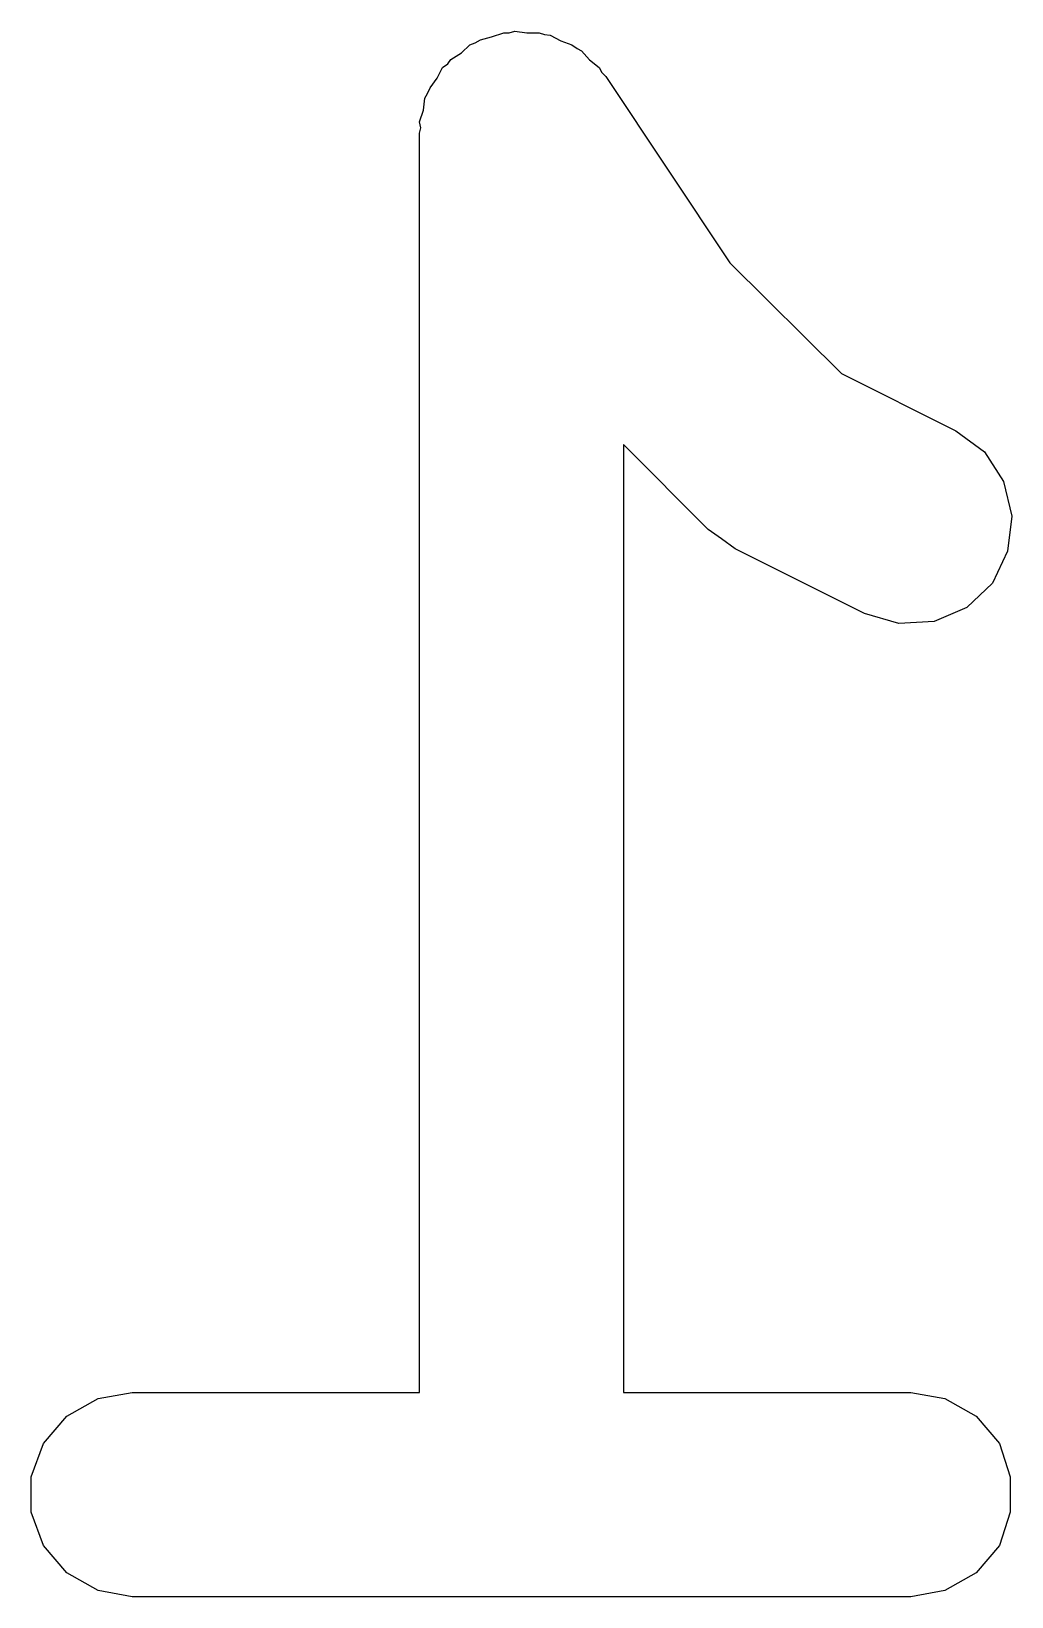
# Model space of a CAD drawing. Extents: x 109.2 to 170.1, y -93 to -55.4.
# Drawn here: x 113.947 to 114.667, y -65.933 to -64.784 of the extents above; entities that cross this region are included whole.
import ezdxf

# ---------------------------------------------------------------- set-up
doc = ezdxf.new("R2010")
doc.units = 0
doc.header["$MEASUREMENT"] = 0
doc.layers.add('BLACK', color=7, linetype='CONTINUOUS')

msp = doc.modelspace()

# ---------------------------------------------------------------- linework, layer by layer
at = {"layer": 'BLACK', "linetype": 'CONTINUOUS'}
for p, q in [((114.285, -64.7876), (114.294, -64.7845)), ((114.294, -64.7845), (114.298, -64.7845)), ((114.298, -64.7845), (114.302, -64.7835)), ((114.302, -64.7835), (114.311, -64.7845)), ((114.311, -64.7845), (114.32, -64.7845)), ((114.32, -64.7845), (114.324, -64.7859)), ((114.263, -64.7992), (114.269, -64.7934)), ((114.269, -64.7934), (114.273, -64.792)), ((114.273, -64.792), (114.277, -64.7897)), ((114.277, -64.7897), (114.285, -64.7876)), ((114.324, -64.7859), (114.328, -64.7864)), ((114.328, -64.7864), (114.336, -64.7904)), ((114.336, -64.7904), (114.344, -64.7934)), ((114.344, -64.7934), (114.348, -64.7961)), ((114.348, -64.7961), (114.351, -64.7979)), ((114.249, -64.8102), (114.253, -64.8075)), ((114.253, -64.8075), (114.255, -64.8041)), ((114.255, -64.8041), (114.263, -64.7992)), ((114.351, -64.7979), (114.357, -64.8044)), ((114.357, -64.8044), (114.364, -64.8102)), ((114.24, -64.8251), (114.245, -64.8179)), ((114.245, -64.8179), (114.249, -64.8102)), ((114.364, -64.8102), (114.366, -64.8138)), ((114.366, -64.8138), (114.369, -64.8168)), ((114.369, -64.8168), (114.46, -64.9535)), ((114.236, -64.8327), (114.238, -64.8291)), ((114.238, -64.8291), (114.24, -64.8251)), ((114.232, -64.8501), (114.235, -64.8415)), ((114.235, -64.8415), (114.236, -64.8327)), ((114.233, -64.8543), (114.232, -64.8501)), ((114.232, -64.8584), (114.233, -64.8543)), ((114.232, -65.7834), (114.232, -64.8584)), ((114.46, -64.9535), (114.542, -65.0348)), ((114.542, -65.0348), (114.626, -65.077)), ((114.626, -65.077), (114.647, -65.0925)), ((114.444, -65.1495), (114.382, -65.0871)), ((114.382, -65.0871), (114.382, -65.7834)), ((114.647, -65.0925), (114.661, -65.1143)), ((114.661, -65.1143), (114.667, -65.1396)), ((114.667, -65.1396), (114.664, -65.1655)), ((114.454, -65.1564), (114.444, -65.1495)), ((114.464, -65.1636), (114.454, -65.1564)), ((114.559, -65.2112), (114.464, -65.1636)), ((114.664, -65.1655), (114.653, -65.1888)), ((114.653, -65.1888), (114.634, -65.2067)), ((114.634, -65.2067), (114.61, -65.217)), ((114.584, -65.2186), (114.559, -65.2112)), ((114.61, -65.217), (114.584, -65.2186)), ((113.996, -65.7879), (114.021, -65.7834)), ((114.021, -65.7834), (114.232, -65.7834)), ((114.382, -65.7834), (114.593, -65.7834)), ((114.593, -65.7834), (114.618, -65.7879)), ((113.973, -65.8009), (113.996, -65.7879)), ((114.618, -65.7879), (114.641, -65.8009)), ((113.956, -65.8209), (113.973, -65.8009)), ((114.641, -65.8009), (114.658, -65.8209)), ((113.947, -65.8454), (113.956, -65.8209)), ((114.658, -65.8209), (114.666, -65.8454)), ((113.947, -65.8714), (113.947, -65.8454)), ((114.666, -65.8454), (114.666, -65.8714)), ((113.956, -65.8959), (113.947, -65.8714)), ((114.666, -65.8714), (114.658, -65.8959)), ((113.973, -65.9158), (113.956, -65.8959)), ((114.658, -65.8959), (114.641, -65.9158)), ((113.996, -65.9289), (113.973, -65.9158)), ((114.641, -65.9158), (114.618, -65.9289)), ((114.021, -65.9334), (113.996, -65.9289)), ((114.593, -65.9334), (114.021, -65.9334)), ((114.618, -65.9289), (114.593, -65.9334))]:
    msp.add_line(p, q, dxfattribs=at)

doc.saveas('drawing.dxf')
